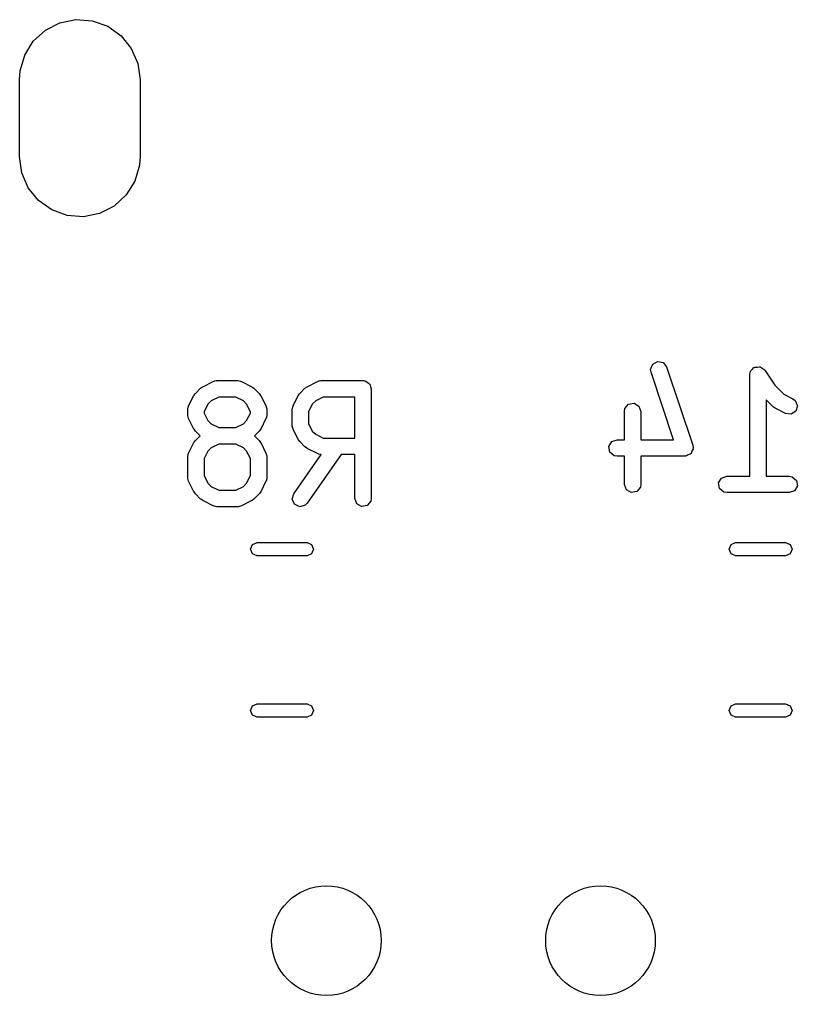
# Model space of a CAD drawing. Extents: x 83 to 134, y -229 to -46.
# Drawn here: x 103.88 to 110.98, y -116.11 to -107.21 of the extents above; entities that cross this region are included whole.
import ezdxf

# ---------------------------------------------------------------- set-up
doc = ezdxf.new("R2010")
doc.units = 0
doc.layers.add('BLACK', color=7, linetype='CONTINUOUS')

msp = doc.modelspace()

# ---------------------------------------------------------------- linework, layer by layer
at = {"layer": 'BLACK', "linetype": 'CONTINUOUS'}
for p, q in [((104.249, -107.241), (104.395, -107.211)), ((104.395, -107.211), (104.544, -107.222)), ((104.544, -107.222), (104.685, -107.273)), ((104.006, -107.409), (104.116, -107.308)), ((104.116, -107.308), (104.249, -107.241)), ((104.685, -107.273), (104.807, -107.359)), ((103.928, -107.536), (104.006, -107.409)), ((104.807, -107.359), (104.9, -107.475)), ((104.9, -107.475), (104.96, -107.612)), ((103.886, -107.68), (103.928, -107.536)), ((104.96, -107.612), (104.98, -107.76)), ((103.88, -107.76), (103.886, -107.68)), ((103.88, -108.46), (103.88, -107.76)), ((104.98, -107.76), (104.98, -108.46)), ((103.9, -108.608), (103.88, -108.46)), ((104.98, -108.46), (104.974, -108.54)), ((104.974, -108.54), (104.932, -108.684)), ((103.96, -108.745), (103.9, -108.608)), ((104.053, -108.861), (103.96, -108.745)), ((104.932, -108.684), (104.854, -108.811)), ((104.854, -108.811), (104.744, -108.912)), ((104.175, -108.947), (104.053, -108.861)), ((104.744, -108.912), (104.611, -108.979)), ((104.316, -108.998), (104.175, -108.947)), ((104.465, -109.009), (104.316, -108.998)), ((104.611, -108.979), (104.465, -109.009)), ((109.656, -110.353), (109.701, -110.329)), ((109.701, -110.329), (109.751, -110.339)), ((109.751, -110.339), (109.783, -110.379)), ((109.637, -110.401), (109.656, -110.353)), ((109.641, -110.426), (109.637, -110.401)), ((109.846, -111.042), (109.641, -110.426)), ((109.783, -110.379), (110.021, -111.093)), ((110.542, -110.45), (110.546, -110.425)), ((110.546, -110.425), (110.549, -110.421)), ((110.549, -110.417), (110.565, -110.402)), ((110.549, -110.421), (110.549, -110.417)), ((110.565, -110.402), (110.579, -110.385)), ((110.579, -110.385), (110.583, -110.385)), ((110.583, -110.385), (110.587, -110.382)), ((110.587, -110.382), (110.608, -110.38)), ((110.608, -110.38), (110.63, -110.377)), ((110.63, -110.377), (110.633, -110.379)), ((110.633, -110.379), (110.638, -110.378)), ((110.638, -110.378), (110.655, -110.391)), ((110.655, -110.391), (110.674, -110.402)), ((110.674, -110.402), (110.676, -110.406)), ((110.676, -110.406), (110.679, -110.409)), ((110.679, -110.409), (110.77, -110.545)), ((105.551, -110.559), (105.647, -110.511)), ((105.647, -110.511), (105.672, -110.504)), ((105.672, -110.504), (105.676, -110.505)), ((105.676, -110.505), (105.68, -110.503)), ((105.68, -110.503), (105.871, -110.503)), ((105.871, -110.503), (105.896, -110.508)), ((105.896, -110.508), (105.9, -110.511)), ((105.9, -110.511), (105.904, -110.511)), ((105.904, -110.511), (106, -110.559)), ((106.504, -110.559), (106.599, -110.511)), ((106.599, -110.511), (106.624, -110.504)), ((106.624, -110.504), (106.628, -110.505)), ((106.628, -110.505), (106.633, -110.503)), ((106.633, -110.503), (107.014, -110.503)), ((107.014, -110.503), (107.023, -110.505)), ((107.023, -110.505), (107.027, -110.505)), ((107.027, -110.505), (107.03, -110.506)), ((107.03, -110.506), (107.039, -110.508)), ((107.039, -110.508), (107.054, -110.52)), ((107.054, -110.52), (107.071, -110.53)), ((110.542, -111.375), (110.542, -110.45)), ((105.484, -110.621), (105.532, -110.573)), ((105.532, -110.573), (105.55, -110.56)), ((105.55, -110.56), (105.551, -110.559)), ((106, -110.559), (106.018, -110.572)), ((106.018, -110.572), (106.019, -110.573)), ((106.019, -110.573), (106.067, -110.621)), ((106.437, -110.621), (106.484, -110.573)), ((106.484, -110.573), (106.503, -110.56)), ((106.503, -110.56), (106.504, -110.559)), ((107.071, -110.53), (107.073, -110.537)), ((107.073, -110.537), (107.079, -110.541)), ((107.079, -110.541), (107.082, -110.56)), ((107.082, -110.56), (107.089, -110.578)), ((107.089, -110.578), (107.089, -111.578)), ((110.77, -110.545), (110.852, -110.627)), ((105.423, -110.735), (105.47, -110.64)), ((105.47, -110.64), (105.484, -110.622)), ((105.484, -110.622), (105.484, -110.621)), ((105.629, -110.688), (105.599, -110.718)), ((105.698, -110.653), (105.629, -110.688)), ((105.853, -110.653), (105.698, -110.653)), ((105.922, -110.688), (105.853, -110.653)), ((105.952, -110.718), (105.922, -110.688)), ((106.067, -110.621), (106.079, -110.639)), ((106.079, -110.639), (106.081, -110.64)), ((106.081, -110.64), (106.128, -110.735)), ((106.375, -110.735), (106.423, -110.64)), ((106.423, -110.64), (106.436, -110.622)), ((106.436, -110.622), (106.437, -110.621)), ((106.582, -110.688), (106.551, -110.718)), ((106.65, -110.653), (106.582, -110.688)), ((106.939, -110.653), (106.65, -110.653)), ((106.939, -111.027), (106.939, -110.653)), ((110.754, -110.742), (110.692, -110.679)), ((110.692, -110.679), (110.692, -111.375)), ((110.852, -110.627), (110.936, -110.669)), ((110.936, -110.669), (110.957, -110.685)), ((110.957, -110.685), (110.977, -110.732)), ((105.415, -110.769), (105.419, -110.743)), ((105.415, -110.816), (105.415, -110.769)), ((105.419, -110.743), (105.422, -110.74)), ((105.422, -110.74), (105.423, -110.735)), ((105.599, -110.718), (105.565, -110.787)), ((105.565, -110.787), (105.565, -110.799)), ((105.986, -110.787), (105.952, -110.718)), ((105.986, -110.799), (105.986, -110.787)), ((106.128, -110.735), (106.136, -110.76)), ((106.136, -110.76), (106.135, -110.765)), ((106.135, -110.765), (106.136, -110.769)), ((106.136, -110.769), (106.136, -110.816)), ((106.367, -110.769), (106.372, -110.743)), ((106.367, -110.912), (106.367, -110.769)), ((106.372, -110.743), (106.375, -110.74)), ((106.375, -110.74), (106.375, -110.735)), ((106.551, -110.718), (106.517, -110.787)), ((106.517, -110.787), (106.517, -110.894)), ((109.399, -110.784), (109.403, -110.758)), ((109.399, -111.042), (109.399, -110.784)), ((109.403, -110.758), (109.436, -110.719)), ((109.436, -110.719), (109.487, -110.71)), ((109.487, -110.71), (109.531, -110.736)), ((109.531, -110.736), (109.549, -110.784)), ((109.549, -110.784), (109.549, -111.042)), ((110.756, -110.742), (110.754, -110.742)), ((110.774, -110.756), (110.756, -110.742)), ((110.869, -110.803), (110.774, -110.756)), ((110.963, -110.781), (110.92, -110.809)), ((110.977, -110.732), (110.963, -110.781)), ((105.416, -110.821), (105.415, -110.816)), ((105.415, -110.825), (105.416, -110.821)), ((105.423, -110.85), (105.415, -110.825)), ((105.47, -110.945), (105.423, -110.85)), ((105.565, -110.799), (105.599, -110.867)), ((105.599, -110.867), (105.629, -110.898)), ((105.922, -110.898), (105.952, -110.867)), ((105.952, -110.867), (105.986, -110.799)), ((106.128, -110.85), (106.081, -110.945)), ((106.129, -110.846), (106.128, -110.85)), ((106.132, -110.842), (106.129, -110.846)), ((106.136, -110.816), (106.132, -110.842)), ((110.92, -110.809), (110.869, -110.803)), ((105.472, -110.946), (105.47, -110.945)), ((105.484, -110.965), (105.472, -110.946)), ((105.527, -111.007), (105.484, -110.965)), ((105.629, -110.898), (105.698, -110.932)), ((105.698, -110.932), (105.853, -110.932)), ((105.853, -110.932), (105.922, -110.898)), ((106.067, -110.965), (106.024, -111.007)), ((106.081, -110.945), (106.067, -110.963)), ((106.067, -110.963), (106.067, -110.965)), ((106.369, -110.916), (106.367, -110.912)), ((106.368, -110.92), (106.369, -110.916)), ((106.375, -110.945), (106.368, -110.92)), ((106.423, -111.04), (106.375, -110.945)), ((106.517, -110.894), (106.551, -110.963)), ((106.551, -110.963), (106.582, -110.993)), ((105.47, -111.069), (105.484, -111.051)), ((105.484, -111.049), (105.527, -111.007)), ((105.484, -111.051), (105.484, -111.049)), ((106.024, -111.007), (106.067, -111.049)), ((106.067, -111.049), (106.079, -111.068)), ((106.424, -111.042), (106.423, -111.04)), ((106.437, -111.06), (106.424, -111.042)), ((106.582, -110.993), (106.65, -111.027)), ((106.65, -111.027), (106.939, -111.027)), ((109.283, -111.06), (109.331, -111.042)), ((109.331, -111.042), (109.399, -111.042)), ((109.549, -111.042), (109.846, -111.042)), ((105.423, -111.164), (105.47, -111.069)), ((105.599, -111.147), (105.565, -111.215)), ((105.629, -111.116), (105.599, -111.147)), ((105.698, -111.082), (105.629, -111.116)), ((105.853, -111.082), (105.698, -111.082)), ((105.922, -111.116), (105.853, -111.082)), ((105.952, -111.147), (105.922, -111.116)), ((105.986, -111.215), (105.952, -111.147)), ((106.079, -111.068), (106.081, -111.069)), ((106.081, -111.069), (106.128, -111.164)), ((106.484, -111.108), (106.437, -111.06)), ((106.486, -111.108), (106.484, -111.108)), ((106.504, -111.122), (106.486, -111.108)), ((106.599, -111.169), (106.504, -111.122)), ((109.257, -111.104), (109.283, -111.06)), ((109.266, -111.155), (109.257, -111.104)), ((110.014, -111.148), (110.006, -111.167)), ((110.024, -111.13), (110.014, -111.148)), ((110.021, -111.093), (110.025, -111.119)), ((110.025, -111.119), (110.023, -111.124)), ((110.023, -111.124), (110.024, -111.13)), ((105.415, -111.197), (105.419, -111.172)), ((105.415, -111.388), (105.415, -111.197)), ((105.419, -111.172), (105.422, -111.168)), ((105.422, -111.168), (105.423, -111.164)), ((105.565, -111.215), (105.565, -111.37)), ((105.986, -111.37), (105.986, -111.215)), ((106.128, -111.164), (106.136, -111.189)), ((106.136, -111.189), (106.135, -111.193)), ((106.135, -111.193), (106.136, -111.197)), ((106.136, -111.197), (106.136, -111.388)), ((106.381, -111.535), (106.632, -111.177)), ((106.815, -111.177), (106.504, -111.621)), ((106.604, -111.17), (106.599, -111.169)), ((106.607, -111.173), (106.604, -111.17)), ((106.632, -111.177), (106.607, -111.173)), ((106.939, -111.177), (106.815, -111.177)), ((106.939, -111.578), (106.939, -111.177)), ((109.305, -111.188), (109.266, -111.155)), ((109.331, -111.192), (109.305, -111.188)), ((109.399, -111.192), (109.331, -111.192)), ((109.399, -111.45), (109.399, -111.192)), ((109.95, -111.192), (109.549, -111.192)), ((109.549, -111.192), (109.549, -111.45)), ((109.955, -111.19), (109.95, -111.192)), ((109.961, -111.191), (109.955, -111.19)), ((109.979, -111.181), (109.961, -111.191)), ((109.998, -111.174), (109.979, -111.181)), ((110.001, -111.17), (109.998, -111.174)), ((110.006, -111.167), (110.001, -111.17)), ((105.416, -111.392), (105.415, -111.388)), ((105.415, -111.396), (105.416, -111.392)), ((105.423, -111.421), (105.415, -111.396)), ((105.565, -111.37), (105.599, -111.439)), ((105.952, -111.439), (105.986, -111.37)), ((106.132, -111.414), (106.129, -111.417)), ((106.136, -111.388), (106.132, -111.414)), ((110.257, -111.437), (110.283, -111.393)), ((110.283, -111.393), (110.331, -111.375)), ((110.331, -111.375), (110.542, -111.375)), ((110.692, -111.375), (110.902, -111.375)), ((110.902, -111.375), (110.928, -111.38)), ((110.928, -111.38), (110.967, -111.413)), ((110.967, -111.413), (110.976, -111.463)), ((105.47, -111.517), (105.423, -111.421)), ((105.599, -111.439), (105.629, -111.469)), ((105.629, -111.469), (105.698, -111.503)), ((105.698, -111.503), (105.853, -111.503)), ((105.853, -111.503), (105.922, -111.469)), ((105.922, -111.469), (105.952, -111.439)), ((106.128, -111.421), (106.081, -111.517)), ((106.129, -111.417), (106.128, -111.421)), ((109.416, -111.499), (109.399, -111.45)), ((109.461, -111.524), (109.416, -111.499)), ((109.544, -111.476), (109.511, -111.515)), ((109.549, -111.45), (109.544, -111.476)), ((110.266, -111.488), (110.257, -111.437)), ((110.305, -111.521), (110.266, -111.488)), ((110.976, -111.463), (110.951, -111.508)), ((105.472, -111.518), (105.47, -111.517)), ((105.484, -111.536), (105.472, -111.518)), ((105.532, -111.584), (105.484, -111.536)), ((105.533, -111.584), (105.532, -111.584)), ((105.551, -111.598), (105.533, -111.584)), ((106.019, -111.584), (106.001, -111.597)), ((106.067, -111.536), (106.019, -111.584)), ((106.081, -111.517), (106.067, -111.535)), ((106.067, -111.535), (106.067, -111.536)), ((106.367, -111.585), (106.381, -111.535)), ((106.389, -111.631), (106.367, -111.585)), ((106.956, -111.627), (106.939, -111.578)), ((107.089, -111.578), (107.084, -111.604)), ((109.511, -111.515), (109.461, -111.524)), ((110.331, -111.525), (110.305, -111.521)), ((110.902, -111.525), (110.331, -111.525)), ((110.951, -111.508), (110.902, -111.525)), ((105.647, -111.645), (105.551, -111.598)), ((105.651, -111.646), (105.647, -111.645)), ((105.655, -111.649), (105.651, -111.646)), ((105.68, -111.653), (105.655, -111.649)), ((105.871, -111.653), (105.68, -111.653)), ((105.875, -111.652), (105.871, -111.653)), ((105.879, -111.653), (105.875, -111.652)), ((105.904, -111.645), (105.879, -111.653)), ((106, -111.598), (105.904, -111.645)), ((106.001, -111.597), (106, -111.598)), ((106.436, -111.653), (106.389, -111.631)), ((106.485, -111.64), (106.436, -111.653)), ((106.504, -111.621), (106.485, -111.64)), ((107.001, -111.652), (106.956, -111.627)), ((107.051, -111.643), (107.001, -111.652)), ((107.084, -111.604), (107.051, -111.643)), ((105.988, -112.041), (106.006, -111.999)), ((106.006, -111.999), (106.048, -111.981)), ((106.048, -111.981), (106.503, -111.981)), ((106.503, -111.981), (106.545, -111.999)), ((106.545, -111.999), (106.563, -112.041)), ((110.353, -112.041), (110.371, -111.999)), ((110.371, -111.999), (110.413, -111.981)), ((110.413, -111.981), (110.868, -111.981)), ((110.868, -111.981), (110.91, -111.999)), ((110.91, -111.999), (110.928, -112.041)), ((106.006, -112.083), (105.988, -112.041)), ((106.048, -112.101), (106.006, -112.083)), ((106.503, -112.101), (106.048, -112.101)), ((106.545, -112.083), (106.503, -112.101)), ((106.563, -112.041), (106.545, -112.083)), ((110.371, -112.083), (110.353, -112.041)), ((110.413, -112.101), (110.371, -112.083)), ((110.868, -112.101), (110.413, -112.101)), ((110.91, -112.083), (110.868, -112.101)), ((110.928, -112.041), (110.91, -112.083)), ((106.006, -113.469), (106.048, -113.451)), ((106.048, -113.451), (106.503, -113.451)), ((106.503, -113.451), (106.545, -113.469)), ((110.371, -113.469), (110.413, -113.451)), ((110.413, -113.451), (110.868, -113.451)), ((110.868, -113.451), (110.91, -113.469)), ((105.988, -113.511), (106.006, -113.469)), ((106.006, -113.553), (105.988, -113.511)), ((106.545, -113.469), (106.563, -113.511)), ((106.563, -113.511), (106.545, -113.553)), ((110.353, -113.511), (110.371, -113.469)), ((110.371, -113.553), (110.353, -113.511)), ((110.91, -113.469), (110.928, -113.511)), ((110.928, -113.511), (110.91, -113.553)), ((106.048, -113.571), (106.006, -113.553)), ((106.503, -113.571), (106.048, -113.571)), ((106.545, -113.553), (106.503, -113.571)), ((110.413, -113.571), (110.371, -113.553)), ((110.868, -113.571), (110.413, -113.571)), ((110.91, -113.553), (110.868, -113.571))]:
    msp.add_line(p, q, dxfattribs=at)
at = {"layer": 'BLACK'}
for centre in [(106.68, -115.61), (109.18, -115.61)]:
    msp.add_circle(centre, 0.5, dxfattribs=at)

doc.saveas('drawing.dxf')
